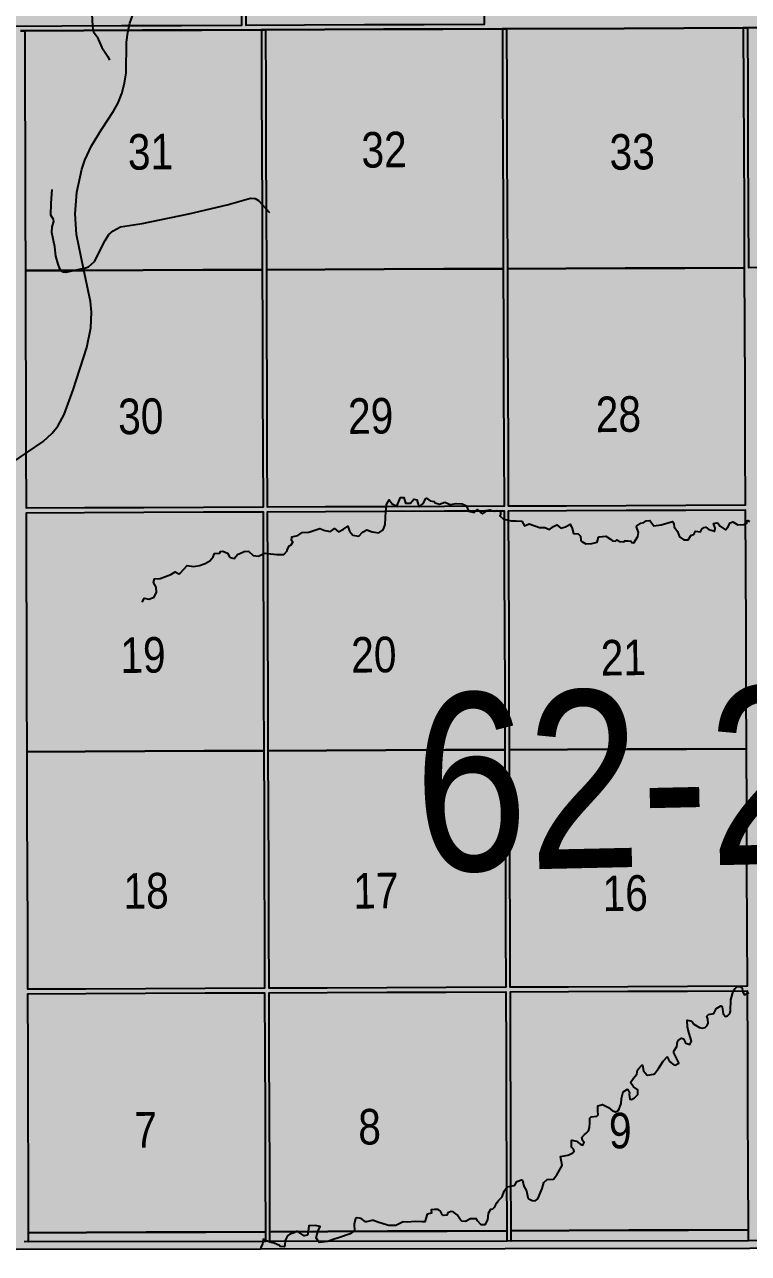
# Model space of a CAD drawing. Extents: x 405326 to 424052, y 6044755 to 6062236.
# Drawn here: x 417274.9 to 417437, y 6049232 to 6049507 of the extents above; entities that cross this region are included whole.
import ezdxf

# ---------------------------------------------------------------- set-up
doc = ezdxf.new("R2010")
doc.units = 0
doc.header["$LTSCALE"] = 5
doc.linetypes.add('DASHED2', pattern=[9.525, 6.35, -3.175])
for name, color, linetype in [('Quarters', 8, 'Continuous'), ('RoadSeg', 57, 'DASHED2'), ('T-WATER', 160, 'Continuous'), ('Townships', 57, 'Continuous')]:
    doc.layers.add(name, color=color, linetype=linetype)
doc.layers.add('ROUTE-MAP-BACKGROUND-H', color=7, linetype='Continuous', true_color=0xf0ebff)
doc.styles.add('120', font='ARIALN.TTF', dxfattribs={"height": 13})

msp = doc.modelspace()

# ---------------------------------------------------------------- hatches: boundary and pattern name
at = {"layer": 'ROUTE-MAP-BACKGROUND-H'}
h = msp.add_hatch(color=256, dxfattribs=at)
h.dxf.hatch_style = 1
h.paths.add_polyline_path([(416614.74, 6050107.04), (417600.353, 6050108.36), (417601.524, 6049233.335), (416615.912, 6049232.015)])

# ---------------------------------------------------------------- linework, layer by layer
at = {"layer": 'Quarters'}
for points in [[(417323.436, 6049520.304), (417323.481, 6049506.832), (417310.065, 6049506.779), (417296.649, 6049506.725), (417283.234, 6049506.672), (417270.152, 6049506.62), (417270.112, 6049520.092), (417270.071, 6049533.565), (417270.031, 6049546.939), (417269.992, 6049560.312), (417283.068, 6049560.364), (417296.48, 6049560.417), (417309.891, 6049560.47), (417323.302, 6049560.523), (417323.347, 6049547.149), (417323.391, 6049533.776)], [(417377.763, 6049520.52), (417377.813, 6049507.048), (417364.397, 6049506.995), (417350.981, 6049506.941), (417337.566, 6049506.888), (417324.484, 6049506.836), (417324.439, 6049520.308), (417324.394, 6049533.78), (417324.35, 6049547.154), (417324.305, 6049560.527), (417337.382, 6049560.579), (417350.793, 6049560.631), (417364.204, 6049560.685), (417377.616, 6049560.738), (417377.665, 6049547.364), (417377.714, 6049533.991)], [(417435.966, 6049465.972), (417436.019, 6049452.6), (417422.698, 6049452.546), (417409.377, 6049452.491), (417396.055, 6049452.437), (417383.068, 6049452.384), (417383.02, 6049465.756), (417382.971, 6049479.128), (417382.923, 6049492.599), (417382.874, 6049506.07), (417395.856, 6049506.124), (417409.173, 6049506.178), (417422.489, 6049506.233), (417435.806, 6049506.287), (417435.86, 6049492.816), (417435.913, 6049479.345)], [(417489.929, 6049466.193), (417489.987, 6049452.821), (417476.662, 6049452.766), (417463.338, 6049452.712), (417450.013, 6049452.657), (417437.022, 6049452.604), (417436.969, 6049465.976), (417436.916, 6049479.349), (417436.863, 6049492.82), (417436.809, 6049506.291), (417449.795, 6049506.344), (417463.115, 6049506.399), (417476.435, 6049506.453), (417489.756, 6049506.508), (417489.814, 6049493.037), (417489.872, 6049479.565)], [(417328.074, 6049465.539), (417328.118, 6049452.166), (417314.799, 6049452.113), (417301.479, 6049452.061), (417288.16, 6049452.008), (417275.174, 6049451.956), (417275.135, 6049465.33), (417275.096, 6049478.704), (417275.057, 6049492.177), (417275.017, 6049505.65), (417287.998, 6049505.7), (417301.313, 6049505.752), (417314.628, 6049505.804), (417327.942, 6049505.856), (417327.987, 6049492.384), (417328.031, 6049478.912)], [(417382.065, 6049452.379), (417368.746, 6049452.327), (417355.426, 6049452.274), (417342.106, 6049452.221), (417329.121, 6049452.17), (417329.078, 6049465.543), (417329.034, 6049478.916), (417328.99, 6049492.388), (417328.945, 6049505.86), (417341.926, 6049505.91), (417355.241, 6049505.962), (417368.556, 6049506.014), (417381.871, 6049506.066), (417381.919, 6049492.595), (417381.968, 6049479.124), (417382.017, 6049465.752)], [(417328.25, 6049412.047), (417328.293, 6049399.008), (417314.969, 6049398.955), (417301.644, 6049398.901), (417288.32, 6049398.848), (417275.33, 6049398.795), (417275.292, 6049411.835), (417275.253, 6049425.209), (417275.214, 6049438.583), (417275.174, 6049451.956), (417288.16, 6049452.008), (417301.479, 6049452.061), (417314.799, 6049452.113), (417328.118, 6049452.166), (417328.162, 6049438.793), (417328.206, 6049425.42)], [(417382.065, 6049452.379), (417382.114, 6049439.007), (417382.162, 6049425.635), (417382.211, 6049412.263), (417382.258, 6049399.225), (417368.934, 6049399.171), (417355.61, 6049399.118), (417342.286, 6049399.064), (417329.296, 6049399.012), (417329.253, 6049412.051), (417329.209, 6049425.424), (417329.165, 6049438.797), (417329.121, 6049452.17), (417342.106, 6049452.221), (417355.426, 6049452.274), (417368.746, 6049452.327)], [(417436.179, 6049412.483), (417436.23, 6049399.446), (417422.905, 6049399.391), (417409.579, 6049399.337), (417396.253, 6049399.282), (417383.262, 6049399.229), (417383.214, 6049412.267), (417383.166, 6049425.639), (417383.117, 6049439.011), (417383.068, 6049452.384), (417396.055, 6049452.437), (417409.377, 6049452.491), (417422.698, 6049452.546), (417436.019, 6049452.6), (417436.072, 6049439.228), (417436.125, 6049425.856)], [(417328.428, 6049357.886), (417328.472, 6049344.513), (417315.143, 6049344.459), (417301.814, 6049344.404), (417288.485, 6049344.35), (417275.49, 6049344.297), (417275.451, 6049357.671), (417275.412, 6049371.045), (417275.372, 6049384.418), (417275.333, 6049397.792), (417288.323, 6049397.845), (417301.647, 6049397.898), (417314.972, 6049397.952), (417328.296, 6049398.005), (417328.34, 6049384.632), (417328.384, 6049371.259)], [(417382.408, 6049358.105), (417382.457, 6049344.733), (417369.128, 6049344.679), (417355.799, 6049344.624), (417342.47, 6049344.57), (417329.475, 6049344.517), (417329.431, 6049357.89), (417329.387, 6049371.263), (417329.343, 6049384.636), (417329.299, 6049398.009), (417342.289, 6049398.061), (417355.613, 6049398.115), (417368.938, 6049398.168), (417382.262, 6049398.222), (417382.311, 6049384.85), (417382.359, 6049371.478)], [(417436.394, 6049358.326), (417436.448, 6049344.954), (417423.117, 6049344.899), (417409.787, 6049344.845), (417396.456, 6049344.79), (417383.46, 6049344.737), (417383.411, 6049358.109), (417383.363, 6049371.482), (417383.314, 6049384.854), (417383.265, 6049398.226), (417396.257, 6049398.279), (417409.583, 6049398.334), (417422.909, 6049398.388), (417436.234, 6049398.443), (417436.288, 6049385.07), (417436.341, 6049371.698)], [(417328.604, 6049304.394), (417328.648, 6049291.355), (417315.314, 6049291.3), (417301.98, 6049291.245), (417288.647, 6049291.19), (417275.647, 6049291.136), (417275.609, 6049304.175), (417275.569, 6049317.549), (417275.53, 6049330.923), (417275.49, 6049344.297), (417288.485, 6049344.35), (417301.814, 6049344.404), (417315.143, 6049344.459), (417328.472, 6049344.513), (417328.516, 6049331.14), (417328.56, 6049317.767)], [(417382.603, 6049304.616), (417382.651, 6049291.579), (417369.317, 6049291.523), (417355.983, 6049291.468), (417342.65, 6049291.413), (417329.651, 6049291.359), (417329.608, 6049304.398), (417329.563, 6049317.771), (417329.519, 6049331.144), (417329.475, 6049344.517), (417342.47, 6049344.57), (417355.799, 6049344.624), (417369.128, 6049344.679), (417382.457, 6049344.733), (417382.506, 6049331.361), (417382.554, 6049317.989)], [(417436.608, 6049304.837), (417436.66, 6049291.799), (417423.325, 6049291.745), (417409.99, 6049291.69), (417396.655, 6049291.636), (417383.654, 6049291.583), (417383.606, 6049304.62), (417383.558, 6049317.993), (417383.509, 6049331.365), (417383.46, 6049344.737), (417396.456, 6049344.79), (417409.787, 6049344.845), (417423.117, 6049344.899), (417436.448, 6049344.954), (417436.501, 6049331.581), (417436.554, 6049318.209)], [(417328.783, 6049250.233), (417328.828, 6049236.86), (417315.489, 6049236.804), (417302.151, 6049236.748), (417288.812, 6049236.692), (417275.808, 6049236.637), (417275.769, 6049250.011), (417275.729, 6049263.385), (417275.69, 6049276.759), (417275.65, 6049290.133), (417288.649, 6049290.187), (417301.983, 6049290.242), (417315.317, 6049290.297), (417328.651, 6049290.352), (417328.695, 6049276.979), (417328.739, 6049263.606)], [(417382.801, 6049250.459), (417382.85, 6049237.087), (417369.512, 6049237.031), (417356.173, 6049236.975), (417342.835, 6049236.919), (417329.831, 6049236.864), (417329.787, 6049250.237), (417329.742, 6049263.61), (417329.698, 6049276.983), (417329.654, 6049290.356), (417342.653, 6049290.41), (417355.987, 6049290.465), (417369.321, 6049290.52), (417382.655, 6049290.576), (417382.703, 6049277.203), (417382.752, 6049263.831)], [(417436.824, 6049250.679), (417436.878, 6049237.307), (417423.538, 6049237.253), (417410.198, 6049237.198), (417396.859, 6049237.144), (417383.853, 6049237.091), (417383.804, 6049250.463), (417383.755, 6049263.835), (417383.707, 6049277.208), (417383.658, 6049290.58), (417396.658, 6049290.633), (417409.994, 6049290.687), (417423.329, 6049290.742), (417436.664, 6049290.796), (417436.717, 6049277.424), (417436.771, 6049264.052)], [(417328.828, 6049236.86), (417328.835, 6049234.68), (417275.814, 6049234.602), (417275.808, 6049236.637), (417288.812, 6049236.692), (417302.151, 6049236.748), (417315.489, 6049236.804)], [(417382.85, 6049237.087), (417382.859, 6049234.759), (417329.838, 6049234.681), (417329.831, 6049236.864), (417342.835, 6049236.919), (417356.173, 6049236.975), (417369.512, 6049237.031)], [(417436.878, 6049237.307), (417436.888, 6049234.838), (417383.862, 6049234.76), (417383.853, 6049237.091), (417396.859, 6049237.144), (417410.198, 6049237.198), (417423.538, 6049237.253)]]:
    msp.add_lwpolyline(points, close=True, dxfattribs=at)
at = {"layer": 'RoadSeg'}
for points in [[(417288.112, 6049452.44), (417286.552, 6049460.058), (417286.222, 6049464.641), (417286.65, 6049469.541), (417287.738, 6049474.687), (417288.394, 6049476.664), (417289.921, 6049479.923), (417292.106, 6049483.562), (417294.846, 6049487.646), (417295.837, 6049489.53), (417296.691, 6049491.611), (417297.308, 6049493.886), (417297.657, 6049496.222), (417297.744, 6049503.077), (417297.997, 6049505.245), (417298.451, 6049507.35), (417299.239, 6049509.396), (417300.295, 6049511.348), (417301.652, 6049513.24), (417304.609, 6049516.563), (417306.161, 6049518.626), (417307.093, 6049520.176), (417307.759, 6049521.687)], [(417288.112, 6049452.44), (417286.552, 6049460.058), (417286.222, 6049464.641), (417286.65, 6049469.541), (417287.738, 6049474.687), (417288.394, 6049476.664), (417289.921, 6049479.923), (417292.106, 6049483.562), (417294.846, 6049487.646), (417295.837, 6049489.53), (417296.691, 6049491.611), (417297.308, 6049493.886), (417297.657, 6049496.222), (417297.744, 6049503.077), (417297.997, 6049505.245), (417298.451, 6049507.35), (417299.239, 6049509.396), (417300.295, 6049511.348), (417301.652, 6049513.24), (417304.609, 6049516.563), (417306.161, 6049518.626), (417307.093, 6049520.176), (417307.759, 6049521.687)], [(417288.112, 6049452.44), (417284.14, 6049451.524), (417283.572, 6049451.611), (417283.1, 6049451.934), (417282.824, 6049452.393), (417282.408, 6049453.434), (417281.935, 6049455.183), (417281.721, 6049457.294), (417281.054, 6049460.506), (417281.094, 6049461.771), (417281.449, 6049462.958), (417281.379, 6049463.384), (417280.772, 6049464.359), (417280.88, 6049467.089), (417281.082, 6049470.121)], [(417288.112, 6049452.44), (417284.14, 6049451.524), (417283.572, 6049451.611), (417283.1, 6049451.934), (417282.824, 6049452.393), (417282.408, 6049453.434), (417281.935, 6049455.183), (417281.721, 6049457.294), (417281.054, 6049460.506), (417281.094, 6049461.771), (417281.449, 6049462.958), (417281.379, 6049463.384), (417280.772, 6049464.359), (417280.88, 6049467.089), (417281.082, 6049470.121)], [(417288.112, 6049452.44), (417289.235, 6049452.83), (417290.541, 6049453.989), (417292.968, 6049458.731), (417293.804, 6049460.08), (417294.718, 6049460.897), (417296.396, 6049461.765), (417301.271, 6049462.501), (417311.67, 6049464.652), (417320.277, 6049466.665), (417325.5, 6049468.207), (417326.567, 6049468.097), (417327.308, 6049467.647), (417329.727, 6049465.004)], [(417288.112, 6049452.44), (417289.235, 6049452.83), (417290.541, 6049453.989), (417292.968, 6049458.731), (417293.804, 6049460.08), (417294.718, 6049460.897), (417296.396, 6049461.765), (417301.271, 6049462.501), (417311.67, 6049464.652), (417320.277, 6049466.665), (417325.5, 6049468.207), (417326.567, 6049468.097), (417327.308, 6049467.647), (417329.727, 6049465.004)], [(417267.876, 6049406.134), (417279.091, 6049413.725), (417281.081, 6049415.564), (417282.377, 6049417.188), (417283.786, 6049419.747), (417285.798, 6049425.245), (417288.854, 6049434.791), (417289.76, 6049439.135), (417289.884, 6049442.664), (417289.701, 6049445.022), (417288.112, 6049452.44)], [(417267.876, 6049406.134), (417279.091, 6049413.725), (417281.081, 6049415.564), (417282.377, 6049417.188), (417283.786, 6049419.747), (417285.798, 6049425.245), (417288.854, 6049434.791), (417289.76, 6049439.135), (417289.884, 6049442.664), (417289.701, 6049445.022), (417288.112, 6049452.44)]]:
    msp.add_lwpolyline(points, dxfattribs=at)
at = {"layer": 'ROUTE-MAP-BACKGROUND-H'}
msp.add_lwpolyline([(416614.74, 6050107.04), (417600.353, 6050108.36), (417601.524, 6049233.335), (416615.912, 6049232.015)], close=True, dxfattribs=at)
at = {"layer": 'T-WATER'}
for points in [[(417287.94, 6049528.665), (417287.724, 6049528.271), (417287.867, 6049527.043), (417288.184, 6049525.574), (417288.738, 6049524.486), (417289.605, 6049521.273), (417289.805, 6049520.695), (417290.541, 6049514.921), (417290.595, 6049513.399), (417290.191, 6049512.031), (417289.998, 6049510.653), (417289.991, 6049509.362), (417290.09, 6049506.723), (417290.095, 6049506.591), (417290.289, 6049505.733)], [(417290.289, 6049505.733), (417290.37, 6049505.373), (417291.187, 6049504.263), (417292.224, 6049501.877), (417293.548, 6049499.888), (417293.896, 6049499.056)], [(417301.222, 6049377.728), (417301.673, 6049378.617), (417301.672, 6049378.625), (417302.737, 6049378.462), (417303.928, 6049378.914), (417304.475, 6049380.011), (417304.357, 6049381.117), (417303.807, 6049382.156), (417303.996, 6049382.954), (417305.285, 6049383.026), (417306.441, 6049383.522), (417307.692, 6049383.924), (417308.602, 6049384.556), (417309.455, 6049384.109), (417309.717, 6049384.225), (417311.313, 6049385.951), (417312.7, 6049385.768), (417314.109, 6049385.953), (417315.326, 6049386.383), (417316.353, 6049387.024), (417317.132, 6049387.874), (417317.415, 6049388.647), (417318.644, 6049388.714), (417318.799, 6049389.119), (417319.282, 6049389.148), (417320.343, 6049388.755), (417320.775, 6049387.915), (417320.931, 6049387.754), (417321.844, 6049387.551), (417322.684, 6049388.53), (417322.988, 6049388.562), (417324.089, 6049389.108), (417325.058, 6049389.199), (417326.086, 6049388.191), (417327.249, 6049388.047), (417328.292, 6049388.57), (417328.402, 6049388.626), (417328.742, 6049388.741), (417329.295, 6049388.67), (417331.404, 6049388.397), (417332.933, 6049388.427), (417333.715, 6049389.252), (417333.68, 6049389.416), (417334.17, 6049390.357), (417334.596, 6049390.598), (417334.966, 6049391.212), (417334.68, 6049391.533), (417334.748, 6049392.36), (417336.093, 6049392.653), (417337.069, 6049393.331), (417338.568, 6049393.431), (417341, 6049394.264), (417342.142, 6049393.826), (417343.421, 6049393.568), (417344.316, 6049394.269), (417345.213, 6049393.508), (417346.284, 6049394.097), (417347.258, 6049394.753), (417347.628, 6049393.657), (417348.427, 6049392.79), (417349.763, 6049392.566), (417350.572, 6049393.398), (417351.542, 6049393.958), (417352.752, 6049393.508), (417354.201, 6049393.294), (417355.203, 6049393.919), (417355.589, 6049394.929), (417355.664, 6049395.124), (417355.81, 6049398.139), (417355.811, 6049398.161), (417355.916, 6049399.143), (417355.966, 6049399.611), (417356.526, 6049400.683), (417357.227, 6049399.761), (417358.232, 6049399.275), (417359.047, 6049401.219), (417359.795, 6049401.18), (417360.165, 6049399.889), (417361.285, 6049399.93), (417362.033, 6049400.781), (417362.758, 6049400.679), (417363.156, 6049399.209), (417363.357, 6049399.196), (417364.129, 6049399.872), (417364.721, 6049400.958), (417364.867, 6049401.029), (417365.706, 6049400.467), (417366.637, 6049400.299), (417366.825, 6049399.979), (417367.823, 6049399.73), (417369.025, 6049400.155)], [(417369.025, 6049400.155), (417370.163, 6049399.624), (417371.507, 6049399.873), (417372.861, 6049399.753), (417373.815, 6049399.316), (417373.858, 6049399.215), (417374.283, 6049398.214), (417374.309, 6049398.153), (417375.585, 6049397.861), (417375.919, 6049398.22), (417376.21, 6049398.533), (417376.729, 6049398.224), (417376.772, 6049398.198), (417377.117, 6049397.746), (417377.405, 6049397.553), (417378.101, 6049398.005), (417378.176, 6049398.229), (417378.189, 6049398.268), (417379.052, 6049398.436), (417379.628, 6049398.235), (417380.039, 6049398.092), (417380.112, 6049398.16), (417380.664, 6049398.239), (417380.681, 6049398.242), (417380.718, 6049398.24), (417381.439, 6049398.195), (417381.436, 6049397.373), (417381.281, 6049397.114), (417382.102, 6049396.364), (417382.234, 6049396.333), (417383.238, 6049396.095), (417383.855, 6049395.949), (417384.993, 6049395.975), (417386.215, 6049395.887), (417386.843, 6049394.842), (417387.844, 6049395.309), (417390.179, 6049394.473), (417391.387, 6049394.476), (417392.456, 6049394.055), (417393.291, 6049394.721), (417394.04, 6049395.081), (417394.948, 6049394.318), (417396.026, 6049394.606), (417397.049, 6049395.251), (417397.471, 6049394.228), (417397.805, 6049393.115), (417398.858, 6049393.025), (417399.348, 6049392.535), (417399.43, 6049391.662), (417399.694, 6049391.335), (417400.558, 6049390.785), (417401.932, 6049390.864), (417403.075, 6049391.177), (417403.415, 6049392.301), (417403.569, 6049392.399), (417405.029, 6049392.523), (417406.061, 6049391.889), (417406.54, 6049391.455), (417407.179, 6049391.388), (417407.483, 6049391.698), (417408.185, 6049391.375), (417409.097, 6049391.27), (417409.242, 6049391.457), (417409.574, 6049391.482), (417410.017, 6049391.515), (417410.601, 6049391.423), (417410.746, 6049391.088), (417411.277, 6049391.022), (417412.22, 6049392.487), (417412.313, 6049393.378), (417411.932, 6049394.654), (417411.997, 6049394.879), (417412.84, 6049395.471), (417413.52, 6049395.578), (417414.045, 6049395.931), (417414.908, 6049396.057), (417415.757, 6049394.863), (417417.433, 6049395.047), (417419.959, 6049395.799), (417420.265, 6049395.286), (417420.339, 6049394.588), (417421.073, 6049393.579), (417421.551, 6049392.399), (417422.499, 6049391.698), (417423.461, 6049391.742), (417424.158, 6049392.755), (417424.754, 6049392.943), (417425.098, 6049393.652), (417426.198, 6049393.512), (417426.501, 6049394.127), (417426.948, 6049394.436)], [(417426.948, 6049394.436), (417427.437, 6049394.518), (417428.094, 6049394.051), (417429.102, 6049393.759), (417429.349, 6049393.607), (417429.5, 6049394.293), (417429.148, 6049395.372), (417429.919, 6049395.489), (417430.098, 6049395.419), (417430.655, 6049394.758), (417431.846, 6049393.975), (417432.333, 6049394.58), (417432.852, 6049395.491), (417433.453, 6049395.734), (417434.547, 6049395.088), (417435.909, 6049395.119), (417436.212, 6049395.259), (417436.578, 6049395.428), (417436.615, 6049395.941), (417436.79, 6049396.024), (417437.213, 6049395.797)], [(417419.323, 6049274.993), (417420.228, 6049274.248), (417420.522, 6049274.154), (417421.36, 6049274.575), (417421.381, 6049274.657), (417420.249, 6049276.873), (417420.28, 6049277.282), (417420.907, 6049278.346), (417421.066, 6049279.407), (417421.201, 6049279.659), (417421.968, 6049280.211), (417422.413, 6049280.069), (417422.758, 6049279.313), (417422.95, 6049279.067), (417423.804, 6049278.756), (417424.213, 6049279.499), (417423.66, 6049281.246), (417423.33, 6049282.675), (417423.209, 6049284.186), (417424.009, 6049284.035), (417424.426, 6049283.769), (417424.757, 6049283.355), (417426.011, 6049282.548), (417426.593, 6049282.427), (417427.257, 6049282.569), (417427.725, 6049283.015), (417427.913, 6049283.516), (417427.889, 6049284.43), (417427.654, 6049285.106), (417428.03, 6049285.501), (417429.209, 6049285.729), (417429.6, 6049286.432), (417429.679, 6049286.766), (417430.763, 6049287.429), (417431.084, 6049287.165), (417431.315, 6049285.664), (417431.854, 6049285.037), (417432.265, 6049285.162), (417432.762, 6049285.693), (417432.925, 6049286.226), (417433.006, 6049288.79), (417433.559, 6049290.646), (417433.661, 6049290.808), (417433.995, 6049291.338), (417434.322, 6049291.647), (417435.047, 6049291.765), (417435.523, 6049291.385), (417435.637, 6049290.816), (417435.655, 6049290.722), (417435.91, 6049290.061), (417436.226, 6049289.905), (417436.631, 6049290.168), (417437.044, 6049290.435)], [(417380.609, 6049243.306), (417380.811, 6049243.577), (417381.004, 6049243.836), (417381.851, 6049244.701), (417382.269, 6049245.963), (417382.688, 6049246.612), (417382.78, 6049246.677), (417383.067, 6049246.882), (417383.782, 6049247.037), (417384.453, 6049247.182), (417384.691, 6049247.318), (417385.115, 6049248.124), (417386.135, 6049248.518), (417386.416, 6049248.385), (417386.643, 6049247.051), (417387.284, 6049246.013), (417387.583, 6049244.56), (417387.789, 6049244.263), (417388.565, 6049243.83), (417389.185, 6049243.818), (417389.836, 6049244.203), (417390.812, 6049246.561), (417391.14, 6049247.862), (417391.91, 6049248.571), (417393.334, 6049248.648), (417394.053, 6049249.591), (417395.231, 6049251.707), (417394.9, 6049253.678), (417396.542, 6049253.99), (417396.871, 6049254.141), (417397.651, 6049254.544), (417397.937, 6049254.791), (417397.806, 6049255.347), (417397.353, 6049255.827), (417397.373, 6049257.181), (417397.435, 6049257.33), (417398.467, 6049257.122), (417399.467, 6049256.387), (417399.919, 6049256.208), (417400.203, 6049256.863), (417399.834, 6049257.297), (417399.672, 6049257.979), (417400.279, 6049258.665), (417400.565, 6049258.834), (417401.152, 6049259.437), (417401.365, 6049260.232), (417401.482, 6049261.273), (417401.468, 6049262.276), (417401.727, 6049262.594), (417403.024, 6049262.726), (417403.301, 6049263.025), (417403.262, 6049263.939), (417403.216, 6049265.038), (417404.318, 6049265.324), (417405.664, 6049264.663), (417406.548, 6049263.952), (417406.606, 6049263.905), (417407.188, 6049263.669), (417407.747, 6049263.957), (417407.773, 6049263.97), (417408.054, 6049264.384), (417408.461, 6049265.575), (417408.547, 6049266.652), (417408.942, 6049268.172), (417409.86, 6049268.744), (417409.938, 6049268.729), (417410.043, 6049268.514), (417410.317, 6049267.954), (417410.246, 6049267.587), (417410.379, 6049266.543), (417410.744, 6049266.462), (417411.484, 6049266.841), (417412.175, 6049267.603), (417412.214, 6049268.606), (417411.225, 6049269.285), (417410.58, 6049270.279), (417411.241, 6049271.267), (417411.974, 6049272.165), (417412.116, 6049273.004), (417412.34, 6049273.36), (417413.083, 6049274.146), (417413.251, 6049274.158), (417413.432, 6049272.842), (417414.224, 6049271.977), (417414.399, 6049271.934), (417415.693, 6049272.103), (417415.931, 6049272.232), (417416.843, 6049273.396), (417417.902, 6049275.034), (417418.729, 6049275.984), (417419.323, 6049274.993)], [(417380.609, 6049243.306), (417380.312, 6049242.909), (417380.063, 6049242.296), (417379.636, 6049241.896), (417379.179, 6049241.815), (417378.695, 6049240.964), (417378.575, 6049239.498), (417377.973, 6049238.432), (417377.124, 6049238.45), (417376.303, 6049239.315), (417376.066, 6049239.741), (417374.729, 6049239.731), (417373.599, 6049239.169), (417372.821, 6049239.209), (417372.488, 6049239.562), (417371.788, 6049240.659), (417370.891, 6049241.325), (417370.4, 6049241.426), (417369.67, 6049241.078), (417369.435, 6049240.575), (417368.716, 6049240.477), (417368.394, 6049240.728), (417368.044, 6049241.486), (417367.529, 6049241.811), (417366.687, 6049241.848), (417365.937, 6049241.764), (417365.973, 6049241.058), (417365.039, 6049240.81), (417364.519, 6049239.093), (417363.812, 6049239.074), (417362.322, 6049239.149), (417360.672, 6049239.039), (417359.676, 6049239.056), (417358.028, 6049238.266), (417356.455, 6049238.251), (417356.133, 6049238.351), (417353.963, 6049239.024), (417353, 6049239.396), (417352.636, 6049239.39), (417351.475, 6049239.091), (417351.261, 6049239.121), (417350.287, 6049239.819), (417349.371, 6049240.016), (417348.959, 6049239.862), (417348.671, 6049238.588), (417348.773, 6049237.105), (417348.588, 6049236.967), (417347.813, 6049236.391), (417345.426, 6049235.601), (417343.971, 6049235.157), (417342.778, 6049234.677), (417340.888, 6049234.427), (417340.646, 6049234.754), (417340.217, 6049235.531), (417340.563, 6049236.857), (417340.596, 6049236.933), (417341.066, 6049238.032), (417339.971, 6049238.284), (417338.563, 6049238.218), (417338.39, 6049236.924), (417338.275, 6049236.067), (417337.467, 6049235.915), (417336.174, 6049236.876), (417335.959, 6049236.914), (417335.84, 6049236.935), (417335.797, 6049236.913), (417335.262, 6049236.645), (417334.287, 6049236.358), (417333.777, 6049235.962), (417333.237, 6049234.944), (417333.152, 6049233.838), (417332.995, 6049233.482), (417332.166, 6049233.553), (417331.952, 6049233.765), (417330.783, 6049234.297), (417329.803, 6049234.565), (417329.473, 6049234.655), (417328.799, 6049235.019), (417328.494, 6049235.184), (417328.335, 6049235.132), (417328.19, 6049234.07), (417327.837, 6049233.452), (417327.838, 6049232.969)]]:
    msp.add_lwpolyline(points, dxfattribs=at)
at = {"layer": 'Townships'}
for points in [[(417595.17, 6049507.945), (417595.175, 6049506.964), (417571.013, 6049506.854), (417544.708, 6049506.733), (417543.705, 6049506.729), (417517.065, 6049506.62), (417490.759, 6049506.512), (417489.756, 6049506.508), (417463.115, 6049506.399), (417436.809, 6049506.291), (417435.806, 6049506.287), (417409.173, 6049506.178), (417382.874, 6049506.07), (417381.871, 6049506.066), (417355.241, 6049505.962), (417328.945, 6049505.86), (417327.942, 6049505.856), (417301.313, 6049505.752), (417275.017, 6049505.65), (417274.014, 6049505.646)], [(417274.014, 6049505.646), (417275.017, 6049505.65), (417301.313, 6049505.752), (417327.942, 6049505.856), (417328.945, 6049505.86), (417355.241, 6049505.962), (417381.871, 6049506.066), (417382.874, 6049506.07), (417409.173, 6049506.178), (417435.806, 6049506.287), (417436.809, 6049506.291), (417463.115, 6049506.399)], [(417599.018, 6049235.075), (417274.811, 6049234.601)]]:
    msp.add_lwpolyline(points, dxfattribs=at)

# ---------------------------------------------------------------- texts
at = {"layer": 'RoadSeg', "style": '120'}
for s, height, rotation, p in [('31', 7.9497, 0.74884, (417298.085, 6049474.525)), ('32', 7.9497, 0.74884, (417350.379, 6049474.992)), ('33', 7.9497, 0.74884, (417405.915, 6049474.518)), ('28', 7.9497, 0.74884, (417402.825, 6049415.793)), ('30', 7.9497, 0.74884, (417295.915, 6049415.33)), ('29', 7.9497, 0.74884, (417347.378, 6049415.406)), ('19', 7.9497, 0.74884, (417296.412, 6049361.898)), ('20', 7.9497, 0.74884, (417348.088, 6049361.976)), ('21', 7.9497, 0.74884, (417403.941, 6049361.326)), ('62-2-6', 39.7485, 1.25608, (417362.556, 6049317.419)), ('18', 7.9497, 0.74884, (417297.101, 6049309.128)), ('17', 7.9497, 0.74884, (417348.551, 6049309.161)), ('16', 7.9497, 0.74884, (417404.352, 6049308.598)), ('8', 7.95, 0.74884, (417349.662, 6049256.361)), ('7', 7.95, 0.74884, (417299.546, 6049255.689)), ('9', 7.95, 0.74884, (417405.793, 6049255.502))]:
    msp.add_text(s, height=height, rotation=rotation, dxfattribs=at).set_placement(p)

doc.saveas('drawing.dxf')
